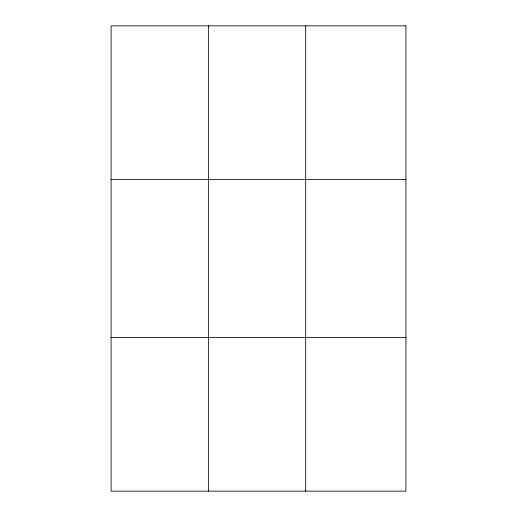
<?xml version="1.0" encoding="UTF-8"?>
<svg xmlns="http://www.w3.org/2000/svg" width="517" height="517" viewBox="0 0 517 517"><rect width="100%" height="100%" fill="white"/><g stroke="black" fill="none" stroke-linecap="round" stroke-linejoin="round"><path stroke-width="0.78" d="M208.377 491.15L208.377 25.85M305.676 491.15L305.676 25.85M111.084 179.399L405.916 179.399M111.084 337.601L405.916 337.601M405.916 25.85L405.916 491.15L111.084 491.15L111.084 25.85L405.916 25.85"/></g></svg>
